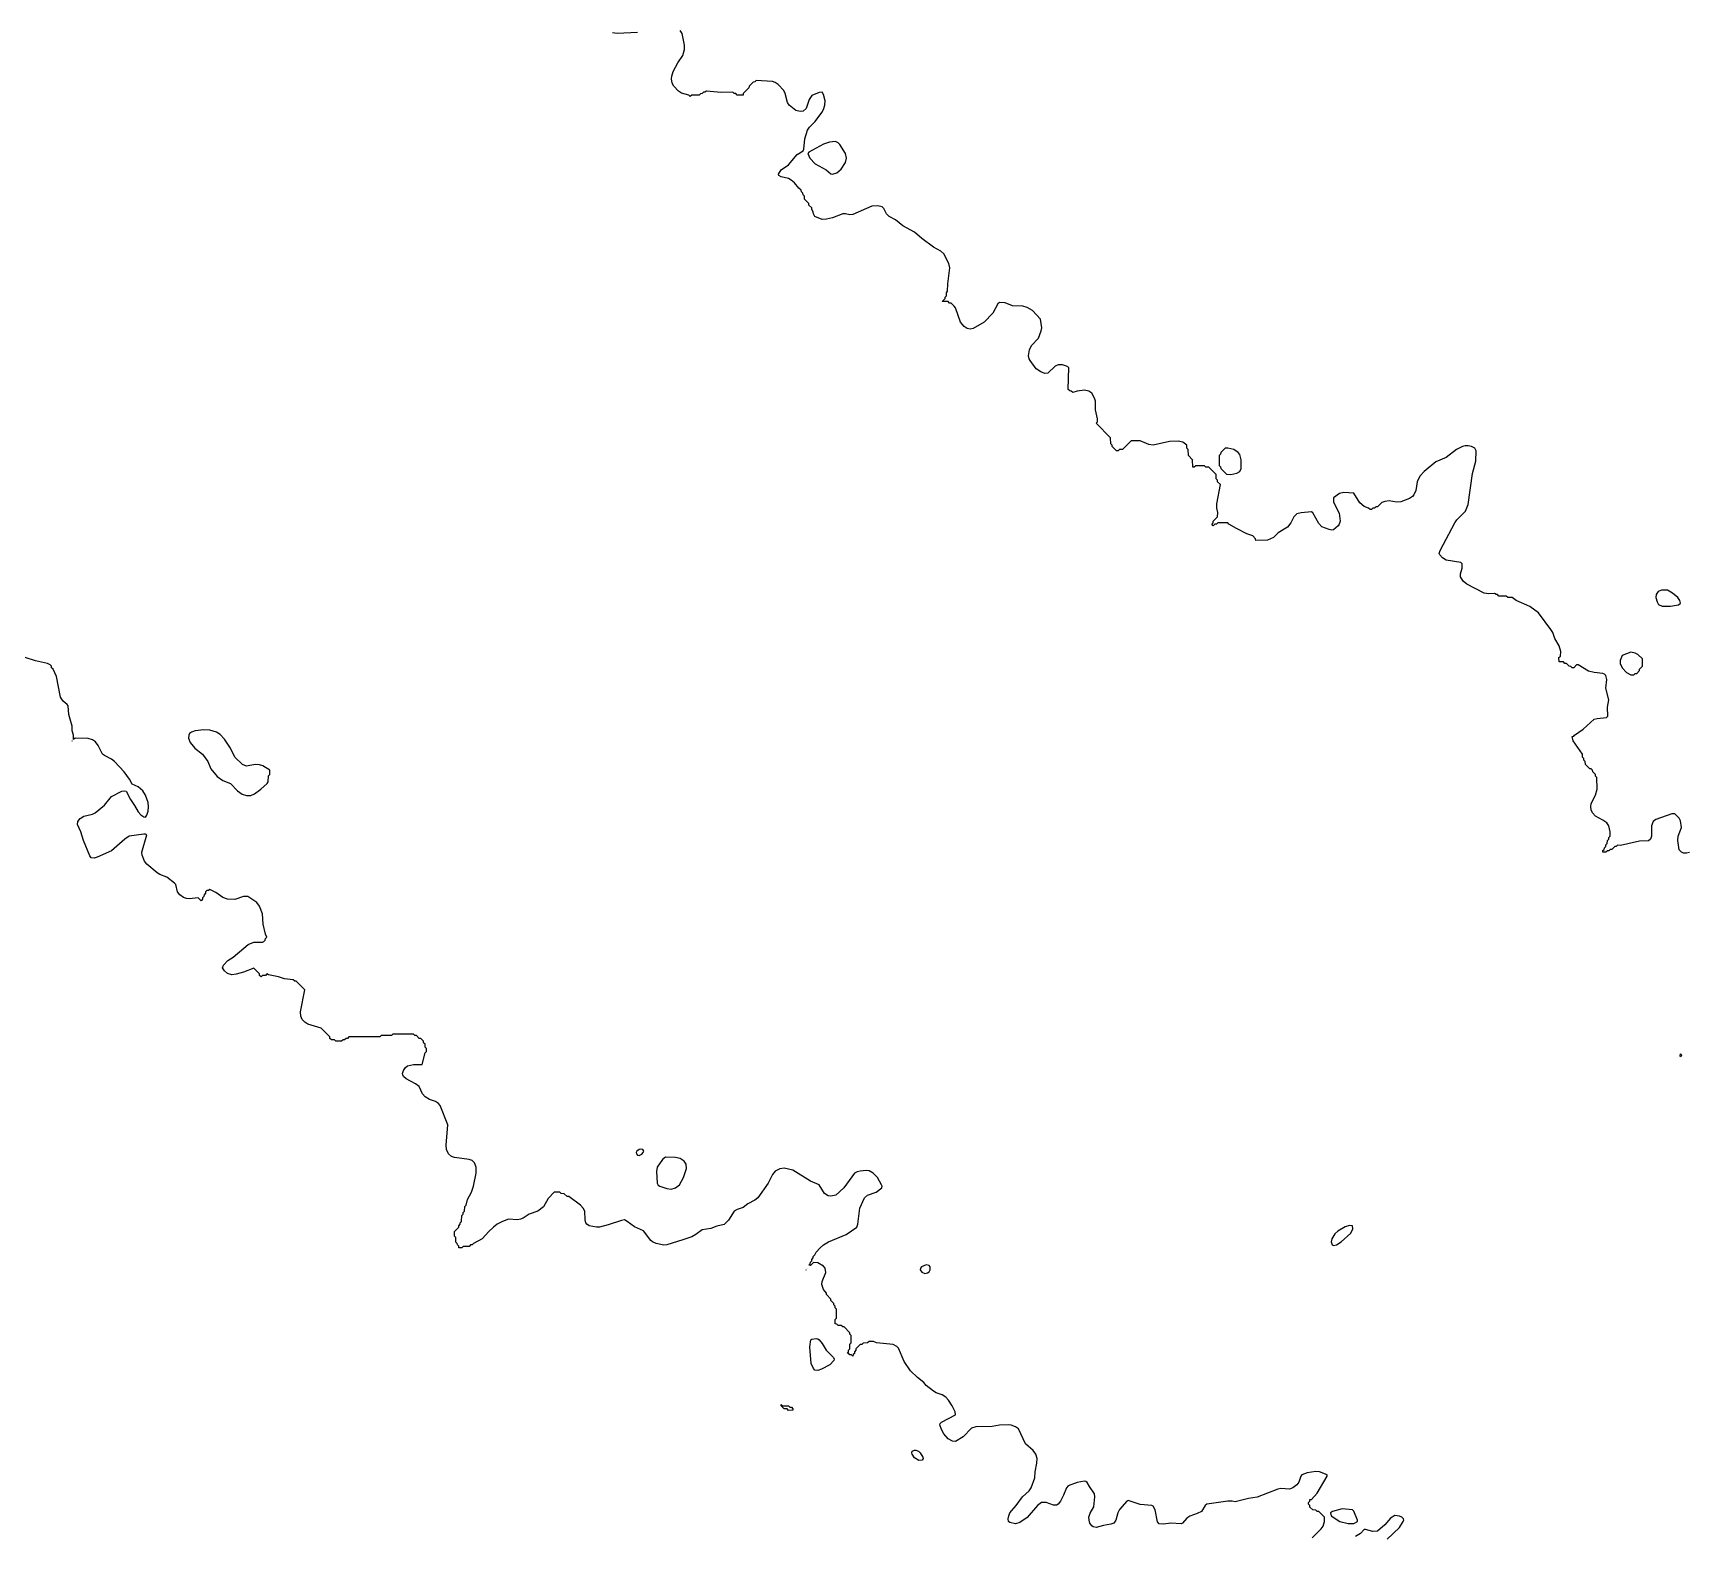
# Model space of a CAD drawing. Extents: x 474277 to 475042, y 254928 to 255625.
# Drawn here: x 474694.8 to 474781.3, y 255090.2 to 255168.9 of the extents above; entities that cross this region are included whole.
import ezdxf

# ---------------------------------------------------------------- set-up
doc = ezdxf.new("R2010")
doc.units = 0
doc.header["$MEASUREMENT"] = 0
doc.layers.add('BaseMapV2_DTM_export_MonNov09090547073261 — entities', color=1, linetype='CONTINUOUS')

msp = doc.modelspace()

# ---------------------------------------------------------------- linework, layer by layer
at = {"layer": 'BaseMapV2_DTM_export_MonNov09090547073261 — entities', "color": 15, "linetype": 'Continuous', "true_color": 0xb7484b}
for points in [[(474726.413, 255168.961, 84.5), (474725.339, 255168.902, 84.5), (474725.109, 255168.936, 84.5)], [(474781.466, 255126.033, 84.5), (474781.313, 255125.989, 84.5), (474781.16, 255125.997, 84.5), (474781.046, 255126.037, 84.5), (474780.93, 255126.159, 84.5), (474780.867, 255126.65, 84.5), (474780.876, 255126.88, 84.5), (474781.044, 255127.34, 84.5), (474781.006, 255127.684, 84.5), (474780.93, 255127.824, 84.5), (474780.776, 255127.983, 84.5), (474780.7, 255128.043, 84.5), (474780.546, 255128.053, 84.5), (474779.703, 255127.75, 84.5), (474779.562, 255127.647, 84.5), (474779.479, 255127.417, 84.5), (474779.487, 255126.88, 84.5), (474779.422, 255126.727, 84.5), (474779.319, 255126.642, 84.5), (474778.859, 255126.621, 84.5), (474777.863, 255126.389, 84.5), (474777.709, 255126.412, 84.5), (474777.633, 255126.339, 84.5), (474777.556, 255126.339, 84.5), (474777.403, 255126.187, 84.5), (474777.326, 255126.186, 84.5), (474777.249, 255126.11, 84.5), (474777.172, 255126.109, 84.5), (474777.096, 255126.034, 84.5), (474776.939, 255126.037, 84.5), (474776.942, 255126.121, 84.5), (474777.011, 255126.19, 84.5), (474777.016, 255126.267, 84.5), (474777.088, 255126.343, 84.5), (474777.096, 255126.428, 84.5), (474777.165, 255126.497, 84.5), (474777.172, 255126.655, 84.5), (474777.245, 255126.727, 84.5), (474777.249, 255126.808, 84.5), (474777.321, 255126.88, 84.5), (474777.319, 255127.11, 84.5), (474777.241, 255127.417, 84.5), (474777.142, 255127.57, 84.5), (474776.942, 255127.716, 84.5), (474776.559, 255127.921, 84.5), (474776.394, 255128.107, 84.5), (474776.319, 255128.26, 84.5), (474776.302, 255128.414, 84.5), (474776.329, 255128.593, 84.5), (474776.549, 255129.027, 84.5), (474776.631, 255129.334, 84.5), (474776.628, 255129.947, 84.5), (474776.559, 255130.016, 84.5), (474776.551, 255130.101, 84.5), (474776.406, 255130.249, 84.5), (474776.398, 255130.331, 84.5), (474776.329, 255130.399, 84.5), (474776.252, 255130.404, 84.5), (474776.022, 255130.629, 84.5), (474776.014, 255130.791, 84.5), (474775.946, 255130.859, 84.5), (474775.941, 255130.944, 84.5), (474775.867, 255131.021, 84.5), (474775.865, 255131.174, 84.5), (474775.383, 255131.864, 84.5), (474775.33, 255132.094, 84.5), (474775.409, 255132.113, 84.5), (474775.455, 255132.171, 84.5), (474775.913, 255132.477, 84.5), (474776.482, 255133.001, 84.5), (474776.636, 255133.045, 84.5), (474777.121, 255133.091, 84.5), (474777.188, 255133.168, 84.5), (474777.182, 255133.628, 84.5), (474777.245, 255134.011, 84.5), (474777.09, 255134.624, 84.5), (474777.142, 255135.084, 84.5), (474777.096, 255135.286, 84.5), (474777.019, 255135.366, 84.5), (474776.942, 255135.397, 84.5), (474776.482, 255135.441, 84.5), (474776.176, 255135.526, 84.5), (474775.639, 255135.847, 84.5), (474775.562, 255135.847, 84.5), (474775.409, 255135.695, 84.5), (474775.332, 255135.695, 84.5), (474775.256, 255135.77, 84.5), (474775.179, 255135.772, 84.5), (474775.026, 255135.923, 84.5), (474774.949, 255135.925, 84.5), (474774.872, 255136, 84.5), (474774.642, 255136.002, 84.5), (474774.639, 255136.235, 84.5), (474774.711, 255136.311, 84.5), (474774.732, 255136.541, 84.5), (474774.642, 255136.848, 84.5), (474774.418, 255137.231, 84.5), (474774.312, 255137.538, 84.5), (474774.221, 255137.691, 84.5), (474773.569, 255138.576, 84.5), (474773.109, 255138.9, 84.5), (474772.403, 255139.225, 84.5), (474772.189, 255139.37, 84.5), (474771.959, 255139.376, 84.5), (474771.882, 255139.451, 84.5), (474771.498, 255139.452, 84.5), (474771.422, 255139.529, 84.5), (474771.345, 255139.53, 84.5), (474771.268, 255139.578, 84.5), (474770.962, 255139.559, 84.5), (474770.732, 255139.595, 84.5), (474769.82, 255140.068, 84.5), (474769.627, 255140.222, 84.5), (474769.488, 255140.452, 84.5), (474769.481, 255140.605, 84.5), (474769.58, 255140.912, 84.5), (474769.574, 255141.142, 84.5), (474769.505, 255141.211, 84.5), (474768.738, 255141.336, 84.5), (474768.543, 255141.449, 84.5), (474768.395, 255141.602, 84.5), (474768.375, 255141.679, 84.5), (474768.414, 255141.832, 84.5), (474769.191, 255143.289, 84.5), (474769.3, 255143.442, 84.5), (474769.743, 255143.902, 84.5), (474769.888, 255144.245, 84.5), (474770.118, 255145.861, 84.5), (474770.296, 255146.509, 84.5), (474770.303, 255147.046, 84.5), (474770.236, 255147.199, 84.5), (474770.069, 255147.276, 84.5), (474769.888, 255147.311, 84.5), (474769.735, 255147.312, 84.5), (474769.582, 255147.273, 84.5), (474769.275, 255147.12, 84.5), (474768.738, 255146.705, 84.5), (474768.201, 255146.48, 84.5), (474767.586, 255145.973, 84.5), (474767.358, 255145.723, 84.5), (474767.215, 255145.436, 84.5), (474767.154, 255144.976, 84.5), (474767.051, 255144.757, 84.5), (474766.975, 255144.666, 84.5), (474766.821, 255144.563, 84.5), (474766.361, 255144.388, 84.5), (474766.131, 255144.372, 84.5), (474765.748, 255144.43, 84.5), (474765.518, 255144.4, 84.5), (474765.364, 255144.347, 84.5), (474765.134, 255144.129, 84.5), (474765.058, 255144.124, 84.5), (474764.981, 255144.051, 84.5), (474764.904, 255144.051, 84.5), (474764.828, 255143.977, 84.5), (474764.751, 255143.977, 84.5), (474764.666, 255144.056, 84.5), (474764.444, 255144.141, 84.5), (474764.214, 255144.327, 84.5), (474763.908, 255144.835, 84.5), (474763.371, 255144.875, 84.5), (474763.148, 255144.822, 84.5), (474762.838, 255144.592, 84.5), (474762.837, 255144.362, 84.5), (474763.141, 255143.792, 84.5), (474763.179, 255143.366, 84.5), (474763.141, 255143.222, 84.5), (474763.081, 255143.135, 84.5), (474762.834, 255142.924, 84.5), (474762.757, 255142.905, 84.5), (474762.604, 255142.928, 84.5), (474762.221, 255143.078, 84.5), (474762.067, 255143.25, 84.5), (474761.761, 255143.8, 84.5), (474761.684, 255143.853, 84.5), (474761.147, 255143.806, 84.5), (474760.914, 255143.749, 84.5), (474760.764, 255143.6, 84.5), (474760.607, 255143.289, 84.5), (474760.422, 255143.059, 84.5), (474759.936, 255142.752, 84.5), (474759.703, 255142.522, 84.5), (474759.384, 255142.368, 84.5), (474758.77, 255142.366, 84.5), (474758.762, 255142.445, 84.5), (474758.612, 255142.599, 84.5), (474758.31, 255142.706, 84.5), (474757.765, 255142.982, 84.5), (474757.364, 255143.212, 84.5), (474757.313, 255143.284, 84.5), (474756.777, 255143.281, 84.5), (474756.708, 255143.212, 84.5), (474756.623, 255143.208, 84.5), (474756.539, 255143.135, 84.5), (474756.47, 255143.22, 84.5), (474756.539, 255143.289, 84.5), (474756.544, 255143.366, 84.5), (474756.769, 255143.596, 84.5), (474756.788, 255143.826, 84.5), (474756.735, 255144.056, 84.5), (474756.732, 255144.286, 84.5), (474756.922, 255145.282, 84.5), (474756.774, 255145.436, 84.5), (474756.772, 255145.512, 84.5), (474756.698, 255145.589, 84.5), (474756.692, 255145.819, 84.5), (474756.317, 255146.198, 84.5), (474756.163, 255146.201, 84.5), (474756.087, 255146.275, 84.5), (474755.626, 255146.275, 84.5), (474755.55, 255146.199, 84.5), (474755.473, 255146.199, 84.5), (474755.465, 255146.586, 84.5), (474755.241, 255146.816, 84.5), (474755.235, 255147.123, 84.5), (474755.166, 255147.191, 84.5), (474755.162, 255147.353, 84.5), (474754.956, 255147.506, 84.5), (474754.706, 255147.551, 84.5), (474754.246, 255147.542, 84.5), (474753.403, 255147.347, 84.5), (474753.173, 255147.38, 84.5), (474752.713, 255147.581, 84.5), (474752.253, 255147.578, 84.5), (474751.793, 255147.118, 84.5), (474751.639, 255147.118, 84.5), (474751.563, 255147.044, 84.5), (474751.478, 255147.046, 84.5), (474751.256, 255147.272, 84.5), (474751.251, 255147.353, 84.5), (474751.179, 255147.425, 84.5), (474751.171, 255147.736, 84.5), (474750.412, 255148.498, 84.5), (474750.481, 255148.579, 84.5), (474750.488, 255148.733, 84.5), (474750.376, 255149.193, 84.5), (474750.372, 255149.653, 84.5), (474750.329, 255149.806, 84.5), (474750.182, 255150.066, 84.5), (474750.029, 255150.176, 84.5), (474749.799, 255150.227, 84.5), (474749.416, 255150.179, 84.5), (474749.186, 255150.111, 84.5), (474749.109, 255150.185, 84.5), (474749.032, 255150.187, 84.5), (474748.954, 255150.266, 84.5), (474748.989, 255151.417, 84.5), (474748.866, 255151.493, 84.5), (474748.649, 255151.551, 84.5), (474748.419, 255151.555, 84.5), (474748.266, 255151.477, 84.5), (474747.882, 255151.112, 84.5), (474747.729, 255151.107, 84.5), (474747.517, 255151.186, 84.5), (474747.281, 255151.34, 84.5), (474746.962, 255151.774, 84.5), (474746.905, 255151.877, 84.5), (474746.875, 255152.03, 84.5), (474746.922, 255152.337, 84.5), (474747.039, 255152.562, 84.5), (474747.389, 255152.95, 84.5), (474747.542, 255153.333, 84.5), (474747.564, 255153.487, 84.5), (474747.495, 255153.947, 84.5), (474747.09, 255154.407, 84.5), (474746.809, 255154.56, 84.5), (474746.579, 255154.619, 84.5), (474746.042, 255154.637, 84.5), (474745.659, 255154.792, 84.5), (474745.352, 255154.816, 84.5), (474745.275, 255154.754, 84.5), (474745.002, 255154.254, 84.5), (474744.545, 255153.793, 84.5), (474743.972, 255153.454, 84.5), (474743.818, 255153.428, 84.5), (474743.665, 255153.461, 84.5), (474743.508, 255153.563, 84.5), (474743.321, 255153.793, 84.5), (474743.052, 255154.541, 84.5), (474742.975, 255154.634, 84.5), (474742.822, 255154.786, 84.5), (474742.745, 255154.788, 84.5), (474742.668, 255154.863, 84.5), (474742.358, 255154.867, 84.5), (474742.507, 255155.02, 84.5), (474742.515, 255155.105, 84.5), (474742.584, 255155.174, 84.5), (474742.59, 255155.327, 84.5), (474742.638, 255155.404, 84.5), (474742.648, 255155.787, 84.5), (474742.754, 255156.63, 84.5), (474742.702, 255156.861, 84.5), (474742.438, 255157.359, 84.5), (474742.285, 255157.506, 84.5), (474741.901, 255157.719, 84.5), (474741.293, 255158.164, 84.5), (474740.905, 255158.494, 84.5), (474740.291, 255158.824, 84.5), (474739.908, 255159.138, 84.5), (474739.581, 255159.314, 84.5), (474739.44, 255159.468, 84.5), (474739.294, 255159.736, 84.5), (474739.218, 255159.819, 84.5), (474738.988, 255159.885, 84.5), (474738.681, 255159.864, 84.5), (474737.684, 255159.424, 84.5), (474737.531, 255159.413, 84.5), (474737.301, 255159.461, 84.5), (474737.148, 255159.455, 84.5), (474736.611, 255159.248, 84.5), (474736.304, 255159.178, 84.5), (474736.074, 255159.164, 84.5), (474735.691, 255159.312, 84.5), (474735.614, 255159.463, 84.5), (474735.612, 255159.544, 84.5), (474735.535, 255159.698, 84.5), (474735.529, 255159.774, 84.5), (474735.384, 255159.92, 84.5), (474735.376, 255160.004, 84.5), (474735.154, 255160.231, 84.5), (474735.146, 255160.388, 84.5), (474735.077, 255160.456, 84.5), (474735.069, 255160.541, 84.5), (474735.001, 255160.61, 84.5), (474734.975, 255160.694, 84.5), (474734.847, 255160.795, 84.5), (474734.618, 255161.078, 84.5), (474734.451, 255161.231, 84.5), (474734.31, 255161.308, 84.5), (474733.927, 255161.395, 84.5), (474733.805, 255161.461, 84.5), (474733.789, 255161.538, 84.5), (474733.922, 255161.768, 84.5), (474734.31, 255162.02, 84.5), (474734.771, 255162.573, 84.5), (474735.076, 255162.765, 84.5), (474735.11, 255162.841, 84.5), (474735.167, 255163.378, 84.5), (474735.311, 255163.838, 84.5), (474735.414, 255163.991, 84.5), (474735.713, 255164.298, 84.5), (474736.063, 255164.758, 84.5), (474736.151, 255164.924, 84.5), (474736.208, 255165.142, 84.5), (474736.227, 255165.372, 84.5), (474736.151, 255165.704, 84.5), (474736.074, 255165.83, 84.5), (474735.921, 255165.815, 84.5), (474735.537, 255165.656, 84.5), (474735.398, 255165.448, 84.5), (474735.231, 255164.971, 84.5), (474735.078, 255164.835, 84.5), (474734.924, 255164.814, 84.5), (474734.694, 255164.871, 84.5), (474734.348, 255165.142, 84.5), (474734.252, 255165.295, 84.5), (474734.146, 255165.755, 84.5), (474734.065, 255165.908, 84.5), (474733.774, 255166.232, 84.5), (474733.62, 255166.335, 84.5), (474733.467, 255166.395, 84.5), (474732.624, 255166.441, 84.5), (474732.547, 255166.366, 84.5), (474732.47, 255166.36, 84.5), (474732.248, 255166.138, 84.5), (474732.24, 255166.059, 84.5), (474731.941, 255165.755, 84.5), (474731.934, 255165.674, 84.5), (474731.627, 255165.674, 84.5), (474731.55, 255165.751, 84.5), (474731.473, 255165.751, 84.5), (474731.397, 255165.827, 84.5), (474730.783, 255165.812, 84.5), (474730.017, 255165.883, 84.5), (474729.94, 255165.829, 84.5), (474729.863, 255165.827, 84.5), (474729.787, 255165.752, 84.5), (474729.71, 255165.747, 84.5), (474729.641, 255165.678, 84.5), (474729.25, 255165.67, 84.5), (474729.173, 255165.599, 84.5), (474729.097, 255165.674, 84.5), (474728.713, 255165.775, 84.5), (474728.56, 255165.875, 84.5), (474728.311, 255166.138, 84.5), (474728.228, 255166.292, 84.5), (474728.192, 255166.522, 84.5), (474728.205, 255166.675, 84.5), (474728.275, 255166.905, 84.5), (474728.512, 255167.365, 84.5), (474728.784, 255167.749, 84.5), (474728.871, 255168.055, 84.5), (474728.87, 255168.285, 84.5), (474728.747, 255168.899, 84.5), (474728.64, 255169.052, 84.5)], [(474736.611, 255161.535, 84.5), (474736.841, 255161.609, 84.5), (474737.071, 255161.799, 84.5), (474737.291, 255162.151, 84.5), (474737.354, 255162.381, 84.5), (474737.301, 255162.613, 84.5), (474736.994, 255163.096, 84.5), (474736.917, 255163.184, 84.5), (474736.764, 255163.241, 84.5), (474736.457, 255163.216, 84.5), (474736.151, 255163.114, 84.5), (474735.385, 255162.688, 84.5), (474735.323, 255162.611, 84.5), (474735.432, 255162.381, 84.5), (474735.703, 255162.075, 84.5), (474736.278, 255161.768, 84.5), (474736.534, 255161.553, 84.5), (474736.611, 255161.535, 84.5)], [(474757.773, 255145.886, 84.5), (474757.927, 255145.976, 84.5), (474758.002, 255146.126, 84.5), (474758.003, 255146.586, 84.5), (474757.927, 255146.854, 84.5), (474757.847, 255146.969, 84.5), (474757.62, 255147.115, 84.5), (474757.313, 255147.198, 84.5), (474757.16, 255147.195, 84.5), (474756.938, 255146.969, 84.5), (474756.93, 255146.885, 84.5), (474756.861, 255146.816, 84.5), (474756.861, 255146.279, 84.5), (474756.93, 255146.21, 84.5), (474756.934, 255146.126, 84.5), (474757.237, 255145.824, 84.5), (474757.467, 255145.822, 84.5), (474757.773, 255145.886, 84.5)], [(474780.47, 255138.915, 84.5), (474780.887, 255138.995, 84.5), (474781.002, 255139.072, 84.5), (474780.966, 255139.225, 84.5), (474780.852, 255139.378, 84.5), (474780.588, 255139.608, 84.5), (474780.316, 255139.756, 84.5), (474780.01, 255139.765, 84.5), (474779.835, 255139.685, 84.5), (474779.734, 255139.532, 84.5), (474779.717, 255139.378, 84.5), (474779.779, 255139.149, 84.5), (474779.856, 255139.009, 84.5), (474780.035, 255138.918, 84.5), (474780.47, 255138.915, 84.5)], [(474761.724, 255090.152, 84.25), (474762.197, 255090.612, 84.25), (474762.297, 255090.766, 84.25), (474762.367, 255090.996, 84.25), (474762.371, 255091.226, 84.25), (474762.067, 255091.528, 84.25), (474761.991, 255091.528, 84.25), (474761.914, 255091.601, 84.25), (474761.753, 255091.609, 84.25), (474761.607, 255091.759, 84.25), (474761.603, 255091.839, 84.25), (474761.529, 255091.916, 84.25), (474761.531, 255092, 84.25), (474761.599, 255092.069, 84.25), (474761.607, 255092.149, 84.25), (474761.684, 255092.15, 84.25), (474761.991, 255092.483, 84.25), (474762.505, 255093.373, 84.25), (474762.502, 255093.449, 84.25), (474762.104, 255093.603, 84.25), (474761.914, 255093.611, 84.25), (474761.454, 255093.544, 84.25), (474761.18, 255093.449, 84.25), (474761.122, 255093.373, 84.25), (474761.022, 255093.066, 84.25), (474760.91, 255092.913, 84.25), (474760.701, 255092.759, 84.25), (474760.534, 255092.689, 84.25), (474760.074, 255092.721, 84.25), (474759.92, 255092.697, 84.25), (474758.847, 255092.278, 84.25), (474758.387, 255092.209, 84.25), (474757.697, 255092.03, 84.25), (474757.539, 255092.069, 84.25), (474757.313, 255092.068, 84.25), (474756.214, 255091.916, 84.25), (474756.117, 255091.839, 84.25), (474755.936, 255091.532, 84.25), (474755.703, 255091.417, 84.25), (474755.32, 255091.289, 84.25), (474755.166, 255091.176, 84.25), (474754.936, 255090.906, 84.25), (474754.86, 255090.882, 84.25), (474754.323, 255090.92, 84.25), (474753.94, 255090.855, 84.25), (474753.71, 255090.884, 84.25), (474753.633, 255090.985, 84.25), (474753.501, 255091.609, 84.25), (474753.403, 255091.806, 84.25), (474753.326, 255091.846, 84.25), (474752.713, 255091.886, 84.25), (474752.099, 255092.093, 84.25), (474752.023, 255092.069, 84.25), (474751.639, 255091.638, 84.25), (474751.555, 255091.456, 84.25), (474751.451, 255091.072, 84.25), (474751.333, 255090.919, 84.25), (474751.179, 255090.855, 84.25), (474750.796, 255090.8, 84.25), (474750.412, 255090.695, 84.25), (474750.259, 255090.718, 84.25), (474750.182, 255090.777, 84.25), (474750.092, 255090.919, 84.25), (474750.045, 255091.072, 84.25), (474750.04, 255091.226, 84.25), (474750.106, 255091.444, 84.25), (474750.289, 255091.762, 84.25), (474750.343, 255092.299, 84.25), (474750.33, 255092.453, 84.25), (474750.058, 255092.836, 84.25), (474749.952, 255093.045, 84.25), (474749.876, 255093.099, 84.25), (474749.799, 255093.11, 84.25), (474749.416, 255093.048, 84.25), (474748.956, 255092.871, 84.25), (474748.861, 255092.759, 84.25), (474748.714, 255092.376, 84.25), (474748.555, 255092.069, 84.25), (474748.428, 255091.916, 84.25), (474748.342, 255091.864, 84.25), (474748.189, 255091.852, 84.25), (474747.806, 255092.002, 84.25), (474747.56, 255091.992, 84.25), (474747.345, 255091.834, 84.25), (474746.809, 255091.208, 84.25), (474746.425, 255090.943, 84.25), (474746.195, 255090.882, 84.25), (474745.889, 255090.952, 84.25), (474745.835, 255090.996, 84.25), (474745.816, 255091.149, 84.25), (474745.84, 255091.302, 84.25), (474745.904, 255091.456, 84.25), (474746.23, 255091.839, 84.25), (474746.563, 255092.299, 84.25), (474746.908, 255092.606, 84.25), (474747.022, 255092.759, 84.25), (474747.204, 255093.296, 84.25), (474747.225, 255093.603, 84.25), (474747.31, 255094.063, 84.25), (474747.32, 255094.293, 84.25), (474747.252, 255094.523, 84.25), (474747.115, 255094.714, 84.25), (474746.718, 255095.06, 84.25), (474746.349, 255095.852, 84.25), (474746.195, 255095.957, 84.25), (474745.965, 255096.038, 84.25), (474745.812, 255096.059, 84.25), (474745.352, 255096.051, 84.25), (474744.968, 255095.978, 84.25), (474744.125, 255095.956, 84.25), (474743.895, 255095.88, 84.25), (474743.451, 255095.443, 84.25), (474743.052, 255095.186, 84.25), (474742.898, 255095.204, 84.25), (474742.668, 255095.337, 84.25), (474742.443, 255095.596, 84.25), (474742.314, 255095.826, 84.25), (474742.232, 255096.056, 84.25), (474742.242, 255096.133, 84.25), (474742.322, 255096.21, 84.25), (474743.047, 255096.593, 84.25), (474743.042, 255096.746, 84.25), (474742.878, 255097.053, 84.25), (474742.689, 255097.36, 84.25), (474742.546, 255097.513, 84.25), (474742.361, 255097.632, 84.25), (474742.037, 255097.743, 84.25), (474741.905, 255097.82, 84.25), (474741.51, 255098.127, 84.25), (474741.389, 255098.28, 84.25), (474741.058, 255098.54, 84.25), (474740.706, 255098.893, 84.25), (474740.368, 255099.385, 84.25), (474740.061, 255100.081, 84.25), (474739.985, 255100.168, 84.25), (474739.788, 255100.273, 84.25), (474738.911, 255100.349, 84.25), (474738.758, 255100.419, 84.25), (474738.528, 255100.419, 84.25), (474738.451, 255100.347, 84.25), (474738.221, 255100.346, 84.25), (474738.144, 255100.269, 84.25), (474738.068, 255100.266, 84.25), (474737.842, 255100.043, 84.25), (474737.839, 255099.967, 84.25), (474737.764, 255099.89, 84.25), (474737.761, 255099.805, 84.25), (474737.692, 255099.737, 84.25), (474737.684, 255099.656, 84.25), (474737.608, 255099.732, 84.25), (474737.531, 255099.734, 84.25), (474737.454, 255099.809, 84.25), (474737.378, 255099.809, 84.25), (474737.45, 255099.89, 84.25), (474737.454, 255099.975, 84.25), (474737.523, 255100.043, 84.25), (474737.531, 255100.281, 84.25), (474737.6, 255100.35, 84.25), (474737.6, 255100.734, 84.25), (474737.531, 255100.802, 84.25), (474737.526, 255100.887, 84.25), (474737.224, 255101.189, 84.25), (474737.148, 255101.189, 84.25), (474737.071, 255101.262, 84.25), (474736.917, 255101.268, 84.25), (474736.841, 255101.339, 84.25), (474736.761, 255101.347, 84.25), (474736.762, 255101.577, 84.25), (474736.833, 255101.654, 84.25), (474736.833, 255102.114, 84.25), (474736.76, 255102.19, 84.25), (474736.756, 255102.267, 84.25), (474736.687, 255102.336, 84.25), (474736.679, 255102.42, 84.25), (474736.532, 255102.574, 84.25), (474736.53, 255102.65, 84.25), (474736.302, 255102.88, 84.25), (474736.3, 255102.957, 84.25), (474736.151, 255103.145, 84.25), (474736.055, 255103.417, 84.25), (474736.082, 255103.571, 84.25), (474736.269, 255104.031, 84.25), (474736.239, 255104.261, 84.25), (474736.151, 255104.366, 84.25), (474735.844, 255104.552, 84.25), (474735.614, 255104.559, 84.25), (474735.461, 255104.411, 84.25), (474735.38, 255104.414, 84.25), (474735.453, 255104.491, 84.25), (474735.461, 255104.575, 84.25), (474735.529, 255104.644, 84.25), (474735.534, 255104.721, 84.25), (474735.606, 255104.797, 84.25), (474735.611, 255104.874, 84.25), (474735.691, 255104.955, 84.25), (474735.766, 255105.104, 84.25), (474735.966, 255105.334, 84.25), (474736.148, 255105.487, 84.25), (474736.414, 255105.641, 84.25), (474737.33, 255106.024, 84.25), (474737.881, 255106.408, 84.25), (474737.94, 255106.561, 84.25), (474738.048, 255107.404, 84.25), (474738.292, 255107.941, 84.25), (474738.451, 255108.091, 84.25), (474738.902, 255108.248, 84.25), (474739.201, 255108.478, 84.25), (474739.217, 255108.555, 84.25), (474739.185, 255108.631, 84.25), (474738.969, 255109.015, 84.25), (474738.746, 255109.245, 84.25), (474738.528, 255109.368, 84.25), (474738.374, 255109.38, 84.25), (474738.068, 255109.343, 84.25), (474737.914, 255109.313, 84.25), (474737.768, 255109.245, 84.25), (474737.206, 255108.478, 84.25), (474736.783, 255108.094, 84.25), (474736.534, 255108.025, 84.25), (474736.381, 255108.05, 84.25), (474736.194, 255108.171, 84.25), (474735.921, 255108.633, 84.25), (474735.461, 255108.827, 84.25), (474734.541, 255109.395, 84.25), (474734.08, 255109.498, 84.25), (474733.85, 255109.463, 84.25), (474733.62, 255109.334, 84.25), (474733.471, 255109.168, 84.25), (474733.251, 255108.708, 84.25), (474732.702, 255107.941, 84.25), (474732.547, 255107.824, 84.25), (474732.192, 255107.634, 84.25), (474731.934, 255107.439, 84.25), (474731.624, 255107.328, 84.25), (474731.473, 255107.242, 84.25), (474731.167, 255106.785, 84.25), (474730.937, 255106.555, 84.25), (474730.553, 255106.46, 84.25), (474730.247, 255106.342, 84.25), (474729.787, 255106.264, 84.25), (474729.459, 255106.024, 84.25), (474729.25, 255105.913, 84.25), (474728.79, 255105.739, 84.25), (474727.946, 255105.486, 84.25), (474727.793, 255105.465, 84.25), (474727.379, 255105.564, 84.25), (474727.193, 255105.641, 84.25), (474727.101, 255105.718, 84.25), (474726.72, 255106.227, 84.25), (474726.259, 255106.435, 84.25), (474725.876, 255106.714, 84.25), (474725.723, 255106.787, 84.25), (474725.569, 255106.764, 84.25), (474724.879, 255106.533, 84.25), (474724.419, 255106.413, 84.25), (474724.266, 255106.41, 84.25), (474723.883, 255106.489, 84.25), (474723.761, 255106.561, 84.25), (474723.711, 255106.638, 84.25), (474723.665, 255106.791, 84.25), (474723.652, 255107.251, 84.25), (474723.57, 255107.404, 84.25), (474723.422, 255107.566, 84.25), (474722.809, 255108.013, 84.25), (474722.728, 255108.018, 84.25), (474722.579, 255108.163, 84.25), (474722.418, 255108.171, 84.25), (474722.349, 255108.24, 84.25), (474722.042, 255108.243, 84.25), (474721.736, 255107.909, 84.25), (474721.496, 255107.481, 84.25), (474721.199, 255107.255, 84.25), (474720.739, 255107.093, 84.25), (474720.432, 255106.886, 84.25), (474720.279, 255106.823, 84.25), (474720.125, 255106.799, 84.25), (474719.665, 255106.827, 84.25), (474719.347, 255106.714, 84.25), (474719.058, 255106.561, 84.25), (474718.87, 255106.408, 84.25), (474718.62, 255106.178, 84.25), (474718.285, 255105.792, 84.25), (474717.825, 255105.561, 84.25), (474717.748, 255105.484, 84.25), (474717.672, 255105.48, 84.25), (474717.595, 255105.406, 84.25), (474717.288, 255105.403, 84.25), (474717.212, 255105.331, 84.25), (474717.054, 255105.334, 84.25), (474717.05, 255105.411, 84.25), (474716.982, 255105.48, 84.25), (474716.974, 255105.564, 84.25), (474716.905, 255105.633, 84.25), (474716.897, 255105.871, 84.25), (474716.825, 255105.948, 84.25), (474716.826, 255106.178, 84.25), (474717.054, 255106.408, 84.25), (474717.056, 255106.484, 84.25), (474717.132, 255106.561, 84.25), (474717.135, 255106.646, 84.25), (474717.204, 255106.714, 84.25), (474717.209, 255107.021, 84.25), (474717.28, 255107.098, 84.25), (474717.288, 255107.182, 84.25), (474717.357, 255107.251, 84.25), (474717.365, 255107.489, 84.25), (474717.434, 255107.558, 84.25), (474717.514, 255107.864, 84.25), (474717.713, 255108.248, 84.25), (474717.825, 255108.549, 84.25), (474717.962, 255109.245, 84.25), (474717.956, 255109.551, 84.25), (474717.879, 255109.781, 84.25), (474717.748, 255109.909, 84.25), (474717.595, 255109.96, 84.25), (474716.828, 255110.052, 84.25), (474716.675, 255110.11, 84.25), (474716.525, 255110.241, 84.25), (474716.414, 255110.471, 84.25), (474716.386, 255110.701, 84.25), (474716.485, 255111.775, 84.25), (474716.072, 255112.772, 84.25), (474715.985, 255112.878, 84.25), (474715.832, 255112.991, 84.25), (474715.525, 255113.102, 84.25), (474715.295, 255113.233, 84.25), (474715.147, 255113.385, 84.25), (474714.988, 255113.782, 84.25), (474714.798, 255113.922, 84.25), (474714.298, 255114.175, 84.25), (474714.159, 255114.305, 84.25), (474714.124, 255114.382, 84.25), (474714.115, 255114.459, 84.25), (474714.16, 255114.612, 84.25), (474714.26, 255114.765, 84.25), (474714.375, 255114.858, 84.25), (474714.681, 255114.92, 84.25), (474715.141, 255114.927, 84.25), (474715.295, 255115.54, 84.25), (474715.364, 255115.609, 84.25), (474715.364, 255115.762, 84.25), (474715.295, 255115.831, 84.25), (474715.29, 255115.992, 84.25), (474715.215, 255116.069, 84.25), (474715.21, 255116.145, 84.25), (474715.065, 255116.291, 84.25), (474714.988, 255116.296, 84.25), (474714.835, 255116.448, 84.25), (474714.758, 255116.448, 84.25), (474714.681, 255116.521, 84.25), (474713.608, 255116.521, 84.25), (474713.531, 255116.449, 84.25), (474712.995, 255116.448, 84.25), (474712.918, 255116.374, 84.25), (474711.308, 255116.371, 84.25), (474711.231, 255116.294, 84.25), (474711.154, 255116.291, 84.25), (474711.078, 255116.218, 84.25), (474711.001, 255116.218, 84.25), (474710.924, 255116.141, 84.25), (474710.618, 255116.142, 84.25), (474710.541, 255116.214, 84.25), (474710.388, 255116.219, 84.25), (474710.311, 255116.291, 84.25), (474710.303, 255116.375, 84.25), (474709.846, 255116.836, 84.25), (474709.161, 255117.031, 84.25), (474708.99, 255117.142, 84.25), (474708.854, 255117.28, 84.25), (474708.783, 255117.449, 84.25), (474708.775, 255117.679, 84.25), (474708.999, 255118.829, 84.25), (474708.547, 255119.285, 84.25), (474708.471, 255119.285, 84.25), (474708.394, 255119.358, 84.25), (474707.934, 255119.411, 84.25), (474707.627, 255119.509, 84.25), (474707.09, 255119.627, 84.25), (474707.014, 255119.668, 84.25), (474706.937, 255119.594, 84.25), (474706.784, 255119.588, 84.25), (474706.707, 255119.516, 84.25), (474706.63, 255119.588, 84.25), (474706.622, 255119.673, 84.25), (474706.324, 255119.975, 84.25), (474705.787, 255119.754, 84.25), (474705.404, 255119.661, 84.25), (474705.174, 255119.628, 84.25), (474704.944, 255119.687, 84.25), (474704.789, 255119.826, 84.25), (474704.683, 255119.979, 84.25), (474704.742, 255120.133, 84.25), (474704.973, 255120.363, 84.25), (474705.25, 255120.55, 84.25), (474706.032, 255121.206, 84.25), (474706.324, 255121.33, 84.25), (474706.784, 255121.334, 84.25), (474706.852, 255121.359, 84.25), (474706.929, 255121.436, 84.25), (474706.937, 255121.521, 84.25), (474707.006, 255121.589, 84.25), (474706.936, 255121.743, 84.25), (474706.809, 255122.28, 84.25), (474706.788, 255122.816, 84.25), (474706.63, 255123.223, 84.25), (474706.477, 255123.406, 84.25), (474706.017, 255123.719, 84.25), (474705.787, 255123.729, 84.25), (474705.327, 255123.564, 84.25), (474704.944, 255123.576, 84.25), (474704.713, 255123.663, 84.25), (474704.33, 255123.934, 84.25), (474704.023, 255124.094, 84.25), (474703.947, 255124.04, 84.25), (474703.87, 255124.035, 84.25), (474703.801, 255123.966, 84.25), (474703.796, 255123.89, 84.25), (474703.72, 255123.813, 84.25), (474703.717, 255123.728, 84.25), (474703.648, 255123.66, 84.25), (474703.644, 255123.583, 84.25), (474703.563, 255123.498, 84.25), (474703.41, 255123.657, 84.25), (474702.95, 255123.601, 84.25), (474702.797, 255123.616, 84.25), (474702.643, 255123.676, 84.25), (474702.458, 255123.813, 84.25), (474702.325, 255123.966, 84.25), (474702.238, 255124.35, 84.25), (474702.169, 255124.426, 84.25), (474701.781, 255124.733, 84.25), (474701.416, 255124.876, 84.25), (474701.263, 255124.967, 84.25), (474700.726, 255125.413, 84.25), (474700.605, 255125.577, 84.25), (474700.491, 255125.883, 84.25), (474700.47, 255126.037, 84.25), (474700.722, 255126.957, 84.25), (474700.65, 255126.993, 84.25), (474700.573, 255126.987, 84.25), (474699.806, 255126.88, 84.25), (474699.576, 255126.731, 84.25), (474698.874, 255126.113, 84.25), (474698.119, 255125.773, 84.25), (474697.966, 255125.728, 84.25), (474697.813, 255125.742, 84.25), (474697.736, 255125.844, 84.25), (474697.406, 255126.65, 84.25), (474697.275, 255127.11, 84.25), (474697.091, 255127.494, 84.25), (474697.108, 255127.647, 84.25), (474697.231, 255127.8, 84.25), (474697.429, 255127.919, 84.25), (474697.875, 255128.03, 84.25), (474698.026, 255128.107, 84.25), (474698.503, 255128.504, 84.25), (474698.885, 255128.95, 84.25), (474699.423, 255129.239, 84.25), (474699.576, 255129.257, 84.25), (474699.653, 255129.235, 84.25), (474699.865, 255128.797, 84.25), (474700.089, 255128.49, 84.25), (474700.266, 255128.153, 84.25), (474700.42, 255127.998, 84.25), (474700.573, 255127.895, 84.25), (474700.65, 255127.878, 84.25), (474700.726, 255127.976, 84.25), (474700.791, 255128.184, 84.25), (474700.813, 255128.414, 84.25), (474700.791, 255128.644, 84.25), (474700.666, 255129.027, 84.25), (474700.526, 255129.257, 84.25), (474700.266, 255129.462, 84.25), (474699.96, 255129.595, 84.25), (474699.824, 255129.871, 84.25), (474699.549, 255130.254, 84.25), (474699.042, 255130.791, 84.25), (474698.886, 255130.907, 84.25), (474698.503, 255131.095, 84.25), (474698.415, 255131.174, 84.25), (474698.184, 255131.634, 84.25), (474698.043, 255131.818, 84.25), (474697.889, 255131.929, 84.25), (474697.659, 255131.99, 84.25), (474696.969, 255132.009, 84.25), (474696.885, 255131.941, 84.25), (474696.888, 255132.171, 84.25), (474696.827, 255132.401, 84.25), (474696.815, 255132.631, 84.25), (474696.644, 255133.244, 84.25), (474696.602, 255133.704, 84.25), (474696.557, 255133.781, 84.25), (474696.356, 255133.941, 84.25), (474696.208, 255134.164, 84.25), (474695.998, 255135.238, 84.25), (474695.819, 255135.617, 84.25), (474695.74, 255135.698, 84.25), (474695.734, 255135.775, 84.25), (474695.663, 255135.851, 84.25), (474695.532, 255135.928, 84.25), (474694.899, 255136.054, 84.25), (474694.362, 255136.237, 84.25)], [(474778.553, 255135.319, 84.5), (474778.629, 255135.394, 84.5), (474778.706, 255135.399, 84.5), (474778.851, 255135.545, 84.5), (474778.857, 255135.621, 84.5), (474779.005, 255135.775, 84.5), (474779.005, 255136.158, 84.5), (474778.767, 255136.388, 84.5), (474778.629, 255136.458, 84.5), (474778.399, 255136.511, 84.5), (474777.939, 255136.345, 84.5), (474777.847, 255136.081, 84.5), (474777.837, 255135.928, 84.5), (474777.952, 255135.698, 84.5), (474778.169, 255135.442, 84.5), (474778.399, 255135.319, 84.5), (474778.553, 255135.319, 84.5)], [(474696.824, 255131.864, 84.25), (474696.816, 255131.86, 84.25), (474696.816, 255131.872, 84.25), (474696.824, 255131.864, 84.25)], [(474706.17, 255129.017, 84.25), (474706.354, 255129.104, 84.25), (474706.693, 255129.334, 84.25), (474707.033, 255129.64, 84.25), (474707.086, 255129.717, 84.25), (474707.09, 255130.032, 84.25), (474707.159, 255130.101, 84.25), (474707.159, 255130.331, 84.25), (474706.792, 255130.561, 84.25), (474706.63, 255130.62, 84.25), (474706.4, 255130.639, 84.25), (474705.94, 255130.546, 84.25), (474705.729, 255130.637, 84.25), (474705.327, 255131.016, 84.25), (474705.108, 255131.481, 84.25), (474704.79, 255131.958, 84.25), (474704.56, 255132.2, 84.25), (474704.365, 255132.324, 84.25), (474704.023, 255132.435, 84.25), (474703.717, 255132.45, 84.25), (474703.257, 255132.392, 84.25), (474703.069, 255132.324, 84.25), (474702.966, 255132.247, 84.25), (474702.918, 255132.171, 84.25), (474702.905, 255132.017, 84.25), (474702.995, 255131.787, 84.25), (474703.244, 255131.481, 84.25), (474703.642, 255131.174, 84.25), (474703.915, 255130.791, 84.25), (474704.08, 255130.407, 84.25), (474704.407, 255130.01, 84.25), (474704.697, 255129.794, 84.25), (474705.098, 255129.64, 84.25), (474705.48, 255129.257, 84.25), (474705.71, 255129.074, 84.25), (474705.94, 255129.006, 84.25), (474706.17, 255129.017, 84.25)], [(474781.047, 255115.379, 84.5), (474781.006, 255115.325, 84.5), (474780.981, 255115.379, 84.5), (474781.006, 255115.488, 84.5), (474781.04, 255115.455, 84.5), (474781.047, 255115.379, 84.5)], [(474726.49, 255110.162, 84.25), (474726.643, 255110.235, 84.25), (474726.714, 255110.318, 84.25), (474726.732, 255110.395, 84.25), (474726.681, 255110.471, 84.25), (474726.566, 255110.499, 84.25), (474726.49, 255110.484, 84.25), (474726.37, 255110.395, 84.25), (474726.335, 255110.318, 84.25), (474726.348, 255110.241, 84.25), (474726.413, 255110.175, 84.25), (474726.49, 255110.162, 84.25)], [(474728.406, 255108.468, 84.25), (474728.61, 255108.631, 84.25), (474728.823, 255109.015, 84.25), (474728.975, 255109.475, 84.25), (474728.956, 255109.705, 84.25), (474728.853, 255109.858, 84.25), (474728.634, 255110.011, 84.25), (474728.406, 255110.052, 84.25), (474727.87, 255110.067, 84.25), (474727.716, 255109.956, 84.25), (474727.445, 255109.551, 84.25), (474727.406, 255109.321, 84.25), (474727.439, 255108.708, 84.25), (474727.486, 255108.616, 84.25), (474727.572, 255108.555, 84.25), (474727.946, 255108.437, 84.25), (474728.176, 255108.404, 84.25), (474728.406, 255108.468, 84.25)], [(474762.987, 255105.483, 84.25), (474763.24, 255105.641, 84.25), (474763.738, 255106.101, 84.25), (474763.857, 255106.331, 84.25), (474763.827, 255106.484, 84.25), (474763.677, 255106.502, 84.25), (474763.447, 255106.436, 84.25), (474763.064, 255106.194, 84.25), (474762.911, 255106.057, 84.25), (474762.744, 255105.794, 84.25), (474762.708, 255105.641, 84.25), (474762.775, 255105.487, 84.25), (474762.834, 255105.458, 84.25), (474762.987, 255105.483, 84.25)], [(474735.234, 255104.184, 84.25), (474735.231, 255104.176, 84.25), (474735.228, 255104.184, 84.25), (474735.234, 255104.184, 84.25)], [(474735.31, 255104.261, 84.25), (474735.303, 255104.261, 84.25), (474735.307, 255104.269, 84.25), (474735.31, 255104.261, 84.25)], [(474741.595, 255104.014, 84.25), (474741.671, 255104.078, 84.25), (474741.729, 255104.184, 84.25), (474741.72, 255104.337, 84.25), (474741.671, 255104.397, 84.25), (474741.518, 255104.433, 84.25), (474741.274, 255104.337, 84.25), (474741.216, 255104.261, 84.25), (474741.207, 255104.184, 84.25), (474741.288, 255104.049, 84.25), (474741.441, 255103.981, 84.25), (474741.595, 255104.014, 84.25)], [(474736.038, 255098.97, 84.25), (474735.844, 255098.907, 84.25), (474735.691, 255098.92, 84.25), (474735.614, 255099.007, 84.25), (474735.495, 255099.277, 84.25), (474735.432, 255100.12, 84.25), (474735.461, 255100.414, 84.25), (474735.486, 255100.504, 84.25), (474735.537, 255100.555, 84.25), (474735.767, 255100.587, 84.25), (474735.844, 255100.573, 84.25), (474735.921, 255100.511, 84.25), (474736.074, 255100.323, 84.25), (474736.285, 255099.967, 84.25), (474736.671, 255099.583, 84.25), (474736.709, 255099.507, 84.25), (474736.689, 255099.43, 84.25), (474736.471, 255099.2, 84.25), (474736.038, 255098.97, 84.25)], [(474734.542, 255096.823, 84.25), (474734.31, 255096.819, 84.25), (474734.234, 255096.892, 84.25), (474734.08, 255096.895, 84.25), (474733.927, 255097.049, 84.25), (474733.925, 255097.13, 84.25), (474734.004, 255097.061, 84.25), (474734.31, 255097.055, 84.25), (474734.387, 255096.981, 84.25), (474734.464, 255096.979, 84.25), (474734.542, 255096.9, 84.25), (474734.542, 255096.823, 84.25)], [(474741.309, 255094.216, 84.25), (474741.135, 255094.202, 84.25), (474740.905, 255094.336, 84.25), (474740.778, 255094.523, 84.25), (474740.76, 255094.599, 84.25), (474740.785, 255094.676, 84.25), (474740.905, 255094.734, 84.25), (474740.981, 255094.729, 84.25), (474741.118, 255094.676, 84.25), (474741.211, 255094.6, 84.25), (474741.348, 255094.369, 84.25), (474741.358, 255094.293, 84.25), (474741.309, 255094.216, 84.25)], [(474763.908, 255090.905, 84.25), (474764.097, 255090.996, 84.25), (474764.101, 255091.072, 84.25), (474763.908, 255091.542, 84.25), (474763.831, 255091.604, 84.25), (474763.294, 255091.657, 84.25), (474762.777, 255091.532, 84.25), (474762.684, 255091.456, 84.25), (474762.721, 255091.302, 84.25), (474763.164, 255090.996, 84.25), (474763.601, 255090.899, 84.25), (474763.908, 255090.905, 84.25)], [(474765.65, 255090.076, 84.25), (474766.296, 255090.689, 84.25), (474766.484, 255090.996, 84.25), (474766.514, 255091.072, 84.25), (474766.504, 255091.149, 84.25), (474766.412, 255091.226, 84.25), (474766.284, 255091.274, 84.25), (474766.054, 255091.309, 84.25), (474765.824, 255091.183, 84.25), (474765.518, 255090.825, 84.25), (474765.134, 255090.496, 84.25), (474764.904, 255090.474, 84.25), (474764.521, 255090.589, 84.25), (474764.444, 255090.587, 84.25), (474764.248, 255090.382, 84.25), (474763.984, 255090.22, 84.25)]]:
    msp.add_polyline3d(points, dxfattribs=at)

doc.saveas('drawing.dxf')
